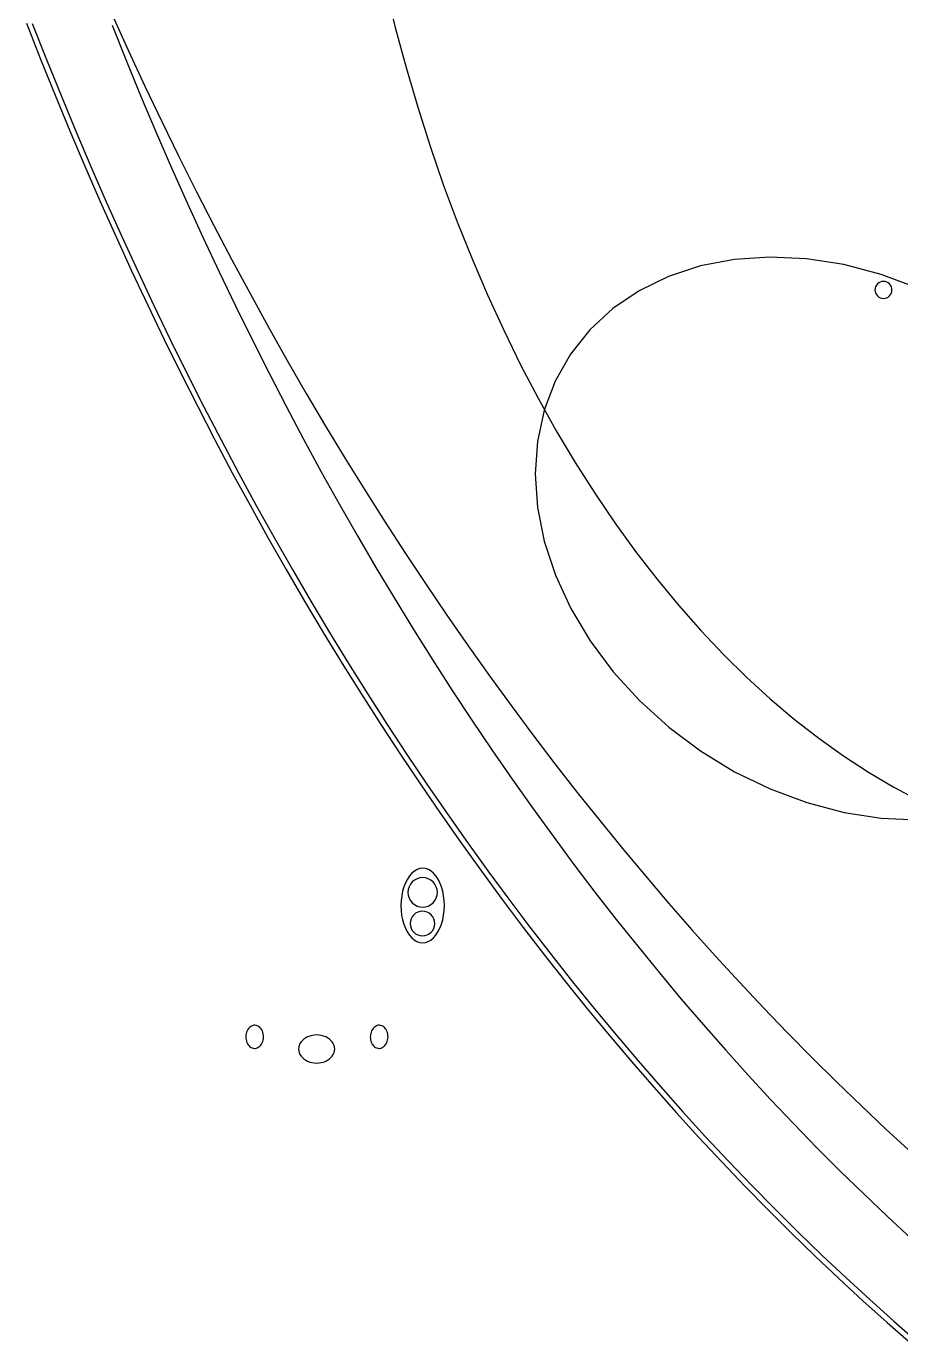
# Model space of a CAD drawing. Extents: x -1 to 217, y -22 to 302.
# Drawn here: x 13.2 to 52.4, y -0.3 to 58.8 of the extents above; entities that cross this region are included whole.
import ezdxf

# ---------------------------------------------------------------- set-up
doc = ezdxf.new("R2010")
doc.units = 0

msp = doc.modelspace()

# ---------------------------------------------------------------- linework, layer by layer
at = {"layer": 'CIRCLES'}
for p, q in [((51.522, 47.3), (51.456, 47.265)), ((51.593, 47.322), (51.522, 47.3)), ((51.668, 47.329), (51.593, 47.322)), ((51.742, 47.322), (51.668, 47.329)), ((51.814, 47.3), (51.742, 47.322)), ((51.88, 47.265), (51.814, 47.3)), ((51.294, 47.022), (51.286, 46.948)), ((51.286, 46.948), (51.294, 46.873)), ((51.315, 47.094), (51.294, 47.022)), ((51.294, 46.873), (51.315, 46.802)), ((51.351, 47.16), (51.315, 47.094)), ((51.315, 46.802), (51.351, 46.736)), ((51.398, 47.217), (51.351, 47.16)), ((51.351, 46.736), (51.398, 46.678)), ((51.456, 47.265), (51.398, 47.217)), ((51.938, 47.217), (51.88, 47.265)), ((51.985, 47.16), (51.938, 47.217)), ((51.938, 46.678), (51.985, 46.736)), ((52.02, 47.094), (51.985, 47.16)), ((51.985, 46.736), (52.02, 46.802)), ((52.042, 47.022), (52.02, 47.094)), ((52.02, 46.802), (52.042, 46.873)), ((52.049, 46.948), (52.042, 47.022)), ((52.042, 46.873), (52.049, 46.948)), ((51.398, 46.678), (51.456, 46.63)), ((51.456, 46.63), (51.522, 46.595)), ((51.522, 46.595), (51.593, 46.573)), ((51.593, 46.573), (51.668, 46.566)), ((51.668, 46.566), (51.742, 46.573)), ((51.742, 46.573), (51.814, 46.595)), ((51.814, 46.595), (51.88, 46.63)), ((51.88, 46.63), (51.938, 46.678)), ((30.376, 20.172), (30.338, 20.047)), ((30.437, 20.286), (30.376, 20.172)), ((30.519, 20.387), (30.437, 20.286)), ((30.62, 20.469), (30.519, 20.387)), ((30.734, 20.53), (30.62, 20.469)), ((30.859, 20.568), (30.734, 20.53)), ((30.988, 20.581), (30.859, 20.568)), ((31.117, 20.568), (30.988, 20.581)), ((31.242, 20.53), (31.117, 20.568)), ((31.356, 20.469), (31.242, 20.53)), ((31.457, 20.387), (31.356, 20.469)), ((31.539, 20.286), (31.457, 20.387)), ((31.6, 20.172), (31.539, 20.286)), ((31.638, 20.047), (31.6, 20.172)), ((30.338, 20.047), (30.325, 19.918)), ((30.325, 19.918), (30.338, 19.788)), ((30.338, 19.788), (30.376, 19.664)), ((30.376, 19.664), (30.437, 19.55)), ((30.437, 19.55), (30.519, 19.449)), ((31.457, 19.449), (31.539, 19.55)), ((31.539, 19.55), (31.6, 19.664)), ((31.6, 19.664), (31.638, 19.788)), ((31.651, 19.918), (31.638, 20.047)), ((31.638, 19.788), (31.651, 19.918)), ((30.519, 19.449), (30.62, 19.367)), ((30.673, 18.979), (30.59, 18.91)), ((30.62, 19.367), (30.734, 19.305)), ((30.768, 19.03), (30.673, 18.979)), ((30.734, 19.305), (30.859, 19.268)), ((30.872, 19.061), (30.768, 19.03)), ((30.859, 19.268), (30.988, 19.255)), ((30.979, 19.072), (30.872, 19.061)), ((31.087, 19.061), (30.979, 19.072)), ((30.988, 19.255), (31.117, 19.268)), ((31.19, 19.03), (31.087, 19.061)), ((31.117, 19.268), (31.242, 19.305)), ((31.285, 18.979), (31.19, 19.03)), ((31.242, 19.305), (31.356, 19.367)), ((31.369, 18.91), (31.285, 18.979)), ((31.356, 19.367), (31.457, 19.449)), ((30.439, 18.628), (30.428, 18.521)), ((30.428, 18.521), (30.439, 18.413)), ((30.47, 18.732), (30.439, 18.628)), ((30.439, 18.413), (30.47, 18.31)), ((30.521, 18.827), (30.47, 18.732)), ((30.59, 18.91), (30.521, 18.827)), ((31.437, 18.827), (31.369, 18.91)), ((31.488, 18.732), (31.437, 18.827)), ((31.519, 18.628), (31.488, 18.732)), ((31.488, 18.31), (31.519, 18.413)), ((31.53, 18.521), (31.519, 18.628)), ((31.519, 18.413), (31.53, 18.521)), ((30.47, 18.31), (30.521, 18.215)), ((30.521, 18.215), (30.59, 18.131)), ((30.59, 18.131), (30.673, 18.063)), ((30.673, 18.063), (30.768, 18.012)), ((30.768, 18.012), (30.872, 17.981)), ((30.872, 17.981), (30.979, 17.97)), ((30.979, 17.97), (31.087, 17.981)), ((31.087, 17.981), (31.19, 18.012)), ((31.19, 18.012), (31.285, 18.063)), ((31.285, 18.063), (31.369, 18.131)), ((31.369, 18.131), (31.437, 18.215)), ((31.437, 18.215), (31.488, 18.31))]:
    msp.add_line(p, q, dxfattribs=at)
at = {"layer": 'ELLIPSES'}
for p, q in [((29.308, 60.551), (29.756, 58.727)), ((17.056, 59.284), (17.784, 57.68)), ((13.203, 58.918), (13.84, 57.295)), ((13.471, 58.905), (14.109, 57.282)), ((17.052, 58.821), (17.7, 57.206)), ((29.756, 58.727), (30.242, 56.927)), ((17.784, 57.68), (18.524, 56.088)), ((13.84, 57.295), (14.49, 55.684)), ((14.109, 57.282), (14.76, 55.671)), ((17.7, 57.206), (18.36, 55.602)), ((30.242, 56.927), (30.764, 55.152)), ((14.49, 55.684), (15.152, 54.084)), ((14.76, 55.671), (15.423, 54.072)), ((18.36, 55.602), (19.033, 54.01)), ((18.524, 56.088), (19.278, 54.507)), ((30.764, 55.152), (31.322, 53.403)), ((19.278, 54.507), (20.045, 52.938)), ((15.152, 54.084), (15.827, 52.495)), ((15.423, 54.072), (16.099, 52.483)), ((19.033, 54.01), (19.719, 52.43)), ((31.322, 53.403), (31.914, 51.685)), ((20.045, 52.938), (20.825, 51.381)), ((15.827, 52.495), (16.514, 50.918)), ((16.099, 52.483), (16.787, 50.907)), ((19.719, 52.43), (20.417, 50.863)), ((31.914, 51.685), (32.542, 49.997)), ((16.514, 50.918), (17.214, 49.353)), ((16.787, 50.907), (17.487, 49.343)), ((20.417, 50.863), (21.128, 49.308)), ((20.825, 51.381), (21.617, 49.836)), ((21.617, 49.836), (22.422, 48.304)), ((32.542, 49.997), (33.203, 48.342)), ((17.214, 49.353), (17.926, 47.8)), ((17.487, 49.343), (18.2, 47.79)), ((21.128, 49.308), (21.851, 47.766)), ((22.422, 48.304), (23.24, 46.785)), ((33.203, 48.342), (33.896, 46.721)), ((43.451, 48.022), (42.02, 47.554)), ((44.976, 48.312), (43.451, 48.022)), ((46.573, 48.419), (44.976, 48.312)), ((48.218, 48.342), (46.573, 48.419)), ((49.887, 48.082), (48.218, 48.342)), ((51.557, 47.644), (49.887, 48.082)), ((17.926, 47.8), (18.649, 46.259)), ((18.2, 47.79), (18.924, 46.25)), ((21.851, 47.766), (22.586, 46.237)), ((42.02, 47.554), (40.704, 46.914)), ((53.202, 47.032), (51.557, 47.644)), ((23.24, 46.785), (24.07, 45.279)), ((33.896, 46.721), (34.623, 45.138)), ((40.704, 46.914), (39.522, 46.112)), ((18.649, 46.259), (19.385, 44.731)), ((18.924, 46.25), (19.661, 44.723)), ((22.586, 46.237), (23.333, 44.721)), ((39.522, 46.112), (38.491, 45.16)), ((24.07, 45.279), (24.912, 43.786)), ((34.623, 45.138), (35.38, 43.592)), ((38.491, 45.16), (37.626, 44.072)), ((19.385, 44.731), (20.133, 43.216)), ((19.661, 44.723), (20.41, 43.209)), ((23.333, 44.721), (24.092, 43.218)), ((24.912, 43.786), (25.767, 42.307)), ((37.626, 44.072), (36.94, 42.862)), ((20.133, 43.216), (20.892, 41.714)), ((20.41, 43.209), (21.17, 41.707)), ((24.092, 43.218), (24.863, 41.73)), ((35.38, 43.592), (36.168, 42.087)), ((36.94, 42.862), (36.444, 41.55)), ((25.767, 42.307), (26.634, 40.842)), ((36.168, 42.087), (36.986, 40.623)), ((20.892, 41.714), (21.664, 40.224)), ((21.17, 41.707), (21.942, 40.219)), ((24.863, 41.73), (25.646, 40.255)), ((36.444, 41.55), (36.143, 40.153)), ((26.634, 40.842), (27.512, 39.39)), ((21.664, 40.224), (22.446, 38.749)), ((21.942, 40.219), (22.726, 38.744)), ((25.646, 40.255), (26.44, 38.794)), ((36.986, 40.623), (37.833, 39.202)), ((36.143, 40.153), (36.043, 38.693)), ((27.512, 39.39), (28.403, 37.953)), ((37.833, 39.202), (38.708, 37.826)), ((22.446, 38.749), (23.241, 37.286)), ((22.726, 38.744), (23.521, 37.283)), ((26.44, 38.794), (27.246, 37.347)), ((36.043, 38.693), (36.144, 37.191)), ((28.403, 37.953), (29.304, 36.53)), ((38.708, 37.826), (39.609, 36.497)), ((23.241, 37.286), (24.046, 35.838)), ((23.521, 37.283), (24.327, 35.835)), ((27.246, 37.347), (28.063, 35.915)), ((36.144, 37.191), (36.447, 35.669)), ((29.304, 36.53), (30.218, 35.121)), ((39.609, 36.497), (40.536, 35.215)), ((24.046, 35.838), (24.863, 34.403)), ((24.327, 35.835), (25.145, 34.402)), ((28.063, 35.915), (28.892, 34.498)), ((36.447, 35.669), (36.945, 34.148)), ((30.218, 35.121), (31.143, 33.728)), ((40.536, 35.215), (41.489, 33.983)), ((24.863, 34.403), (25.691, 32.983)), ((25.145, 34.402), (25.974, 32.982)), ((28.892, 34.498), (29.732, 33.096)), ((31.143, 33.728), (32.079, 32.349)), ((36.945, 34.148), (37.632, 32.651)), ((41.489, 33.983), (42.465, 32.801)), ((25.691, 32.983), (26.53, 31.577)), ((25.974, 32.982), (26.814, 31.578)), ((29.732, 33.096), (30.583, 31.708)), ((37.632, 32.651), (38.498, 31.201)), ((42.465, 32.801), (43.464, 31.671)), ((32.079, 32.349), (33.026, 30.986)), ((26.53, 31.577), (27.38, 30.185)), ((26.814, 31.578), (27.665, 30.187)), ((30.583, 31.708), (31.445, 30.336)), ((43.464, 31.671), (44.485, 30.595)), ((33.026, 30.986), (33.984, 29.638)), ((38.498, 31.201), (39.53, 29.817)), ((27.38, 30.185), (28.241, 28.808)), ((27.665, 30.187), (28.527, 28.812)), ((31.445, 30.336), (32.317, 28.98)), ((44.485, 30.595), (45.526, 29.572)), ((33.984, 29.638), (34.952, 28.306)), ((39.53, 29.817), (40.714, 28.52)), ((45.526, 29.572), (46.586, 28.605)), ((32.317, 28.98), (33.201, 27.639)), ((28.241, 28.808), (29.113, 27.446)), ((28.527, 28.812), (29.399, 27.451)), ((40.714, 28.52), (42.031, 27.33)), ((46.586, 28.605), (47.665, 27.695)), ((34.952, 28.306), (35.932, 26.99)), ((29.113, 27.446), (29.995, 26.099)), ((29.399, 27.451), (30.282, 26.106)), ((33.201, 27.639), (34.095, 26.314)), ((42.031, 27.33), (43.463, 26.263)), ((47.665, 27.695), (48.761, 26.842)), ((35.932, 26.99), (36.922, 25.69)), ((48.761, 26.842), (49.872, 26.048)), ((29.995, 26.099), (30.887, 24.768)), ((30.282, 26.106), (31.176, 24.776)), ((34.095, 26.314), (34.999, 25.005)), ((43.463, 26.263), (44.988, 25.334)), ((49.872, 26.048), (50.998, 25.313)), ((36.922, 25.69), (37.922, 24.406)), ((34.999, 25.005), (35.914, 23.712)), ((44.988, 25.334), (46.586, 24.559)), ((50.998, 25.313), (52.138, 24.638)), ((30.887, 24.768), (31.79, 23.451)), ((31.176, 24.776), (32.08, 23.461)), ((37.922, 24.406), (38.933, 23.138)), ((46.586, 24.559), (48.231, 23.947)), ((52.138, 24.638), (53.289, 24.024)), ((35.914, 23.712), (36.839, 22.435)), ((48.231, 23.947), (49.901, 23.508)), ((31.79, 23.451), (32.704, 22.151)), ((32.08, 23.461), (32.994, 22.162)), ((38.933, 23.138), (39.953, 21.888)), ((49.901, 23.508), (51.57, 23.249)), ((51.57, 23.249), (53.215, 23.172)), ((32.704, 22.151), (33.627, 20.866)), ((32.994, 22.162), (33.918, 20.879)), ((36.839, 22.435), (37.774, 21.176)), ((39.953, 21.888), (40.983, 20.654)), ((30.502, 20.781), (30.396, 20.659)), ((30.617, 20.877), (30.502, 20.781)), ((30.738, 20.948), (30.617, 20.877)), ((30.863, 20.99), (30.738, 20.948)), ((30.99, 21.004), (30.863, 20.99)), ((31.117, 20.99), (30.99, 21.004)), ((31.243, 20.947), (31.117, 20.99)), ((31.363, 20.876), (31.243, 20.947)), ((31.477, 20.779), (31.363, 20.876)), ((31.583, 20.657), (31.477, 20.779)), ((33.627, 20.866), (34.56, 19.597)), ((33.918, 20.879), (34.852, 19.612)), ((37.774, 21.176), (38.718, 19.933)), ((30.144, 20.168), (30.087, 19.972)), ((30.215, 20.35), (30.144, 20.168)), ((30.3, 20.515), (30.215, 20.35)), ((30.396, 20.659), (30.3, 20.515)), ((31.679, 20.512), (31.583, 20.657)), ((31.763, 20.347), (31.679, 20.512)), ((31.833, 20.165), (31.763, 20.347)), ((31.889, 19.968), (31.833, 20.165)), ((40.983, 20.654), (42.023, 19.437)), ((30.02, 19.549), (30.011, 19.331)), ((30.046, 19.764), (30.02, 19.549)), ((30.087, 19.972), (30.046, 19.764)), ((31.93, 19.76), (31.889, 19.968)), ((31.954, 19.545), (31.93, 19.76)), ((31.962, 19.327), (31.954, 19.545)), ((34.56, 19.597), (35.503, 18.345)), ((34.852, 19.612), (35.796, 18.361)), ((38.718, 19.933), (39.673, 18.707)), ((30.011, 19.331), (30.019, 19.112)), ((30.019, 19.112), (30.044, 18.897)), ((31.928, 18.893), (31.953, 19.108)), ((31.953, 19.108), (31.962, 19.327)), ((42.023, 19.437), (43.073, 18.237)), ((30.044, 18.897), (30.084, 18.689)), ((30.084, 18.689), (30.14, 18.493)), ((30.14, 18.493), (30.211, 18.31)), ((31.758, 18.307), (31.83, 18.489)), ((31.83, 18.489), (31.886, 18.686)), ((31.886, 18.686), (31.928, 18.893)), ((35.503, 18.345), (36.456, 17.108)), ((35.796, 18.361), (36.75, 17.126)), ((39.673, 18.707), (40.637, 17.498)), ((30.211, 18.31), (30.295, 18.145)), ((30.295, 18.145), (30.39, 18.001)), ((30.39, 18.001), (30.496, 17.879)), ((30.496, 17.879), (30.61, 17.782)), ((30.61, 17.782), (30.731, 17.711)), ((31.236, 17.71), (31.357, 17.78)), ((31.357, 17.78), (31.471, 17.877)), ((31.471, 17.877), (31.578, 17.998)), ((31.578, 17.998), (31.674, 18.143)), ((31.674, 18.143), (31.758, 18.307)), ((43.073, 18.237), (44.132, 17.055)), ((30.731, 17.711), (30.856, 17.668)), ((30.856, 17.668), (30.983, 17.653)), ((30.983, 17.653), (31.111, 17.667)), ((31.111, 17.667), (31.236, 17.71)), ((40.637, 17.498), (41.611, 16.306)), ((36.456, 17.108), (37.419, 15.888)), ((36.75, 17.126), (37.713, 15.908)), ((44.132, 17.055), (45.2, 15.89)), ((41.611, 16.306), (42.595, 15.132)), ((37.419, 15.888), (38.39, 14.685)), ((37.713, 15.908), (38.686, 14.707)), ((45.2, 15.89), (46.278, 14.743)), ((42.595, 15.132), (43.587, 13.976)), ((38.39, 14.685), (39.372, 13.498)), ((38.686, 14.707), (39.668, 13.522)), ((46.278, 14.743), (47.364, 13.615)), ((23.087, 13.647), (23.068, 13.583)), ((23.111, 13.707), (23.087, 13.647)), ((23.142, 13.763), (23.111, 13.707)), ((23.177, 13.813), (23.142, 13.763)), ((23.218, 13.857), (23.177, 13.813)), ((23.262, 13.893), (23.218, 13.857)), ((23.309, 13.922), (23.262, 13.893)), ((23.359, 13.943), (23.309, 13.922)), ((23.41, 13.955), (23.359, 13.943)), ((23.462, 13.958), (23.41, 13.955)), ((23.514, 13.952), (23.462, 13.958)), ((23.565, 13.937), (23.514, 13.952)), ((23.613, 13.914), (23.565, 13.937)), ((23.659, 13.882), (23.613, 13.914)), ((23.701, 13.843), (23.659, 13.882)), ((23.739, 13.797), (23.701, 13.843)), ((23.772, 13.745), (23.739, 13.797)), ((23.799, 13.688), (23.772, 13.745)), ((23.82, 13.626), (23.799, 13.688)), ((23.835, 13.561), (23.82, 13.626)), ((28.675, 13.647), (28.656, 13.583)), ((28.699, 13.707), (28.675, 13.647)), ((28.73, 13.763), (28.699, 13.707)), ((28.765, 13.813), (28.73, 13.763)), ((28.806, 13.857), (28.765, 13.813)), ((28.85, 13.893), (28.806, 13.857)), ((28.897, 13.922), (28.85, 13.893)), ((28.947, 13.943), (28.897, 13.922)), ((28.998, 13.955), (28.947, 13.943)), ((29.05, 13.958), (28.998, 13.955)), ((29.102, 13.952), (29.05, 13.958)), ((29.153, 13.937), (29.102, 13.952)), ((29.201, 13.914), (29.153, 13.937)), ((29.247, 13.882), (29.201, 13.914)), ((29.289, 13.843), (29.247, 13.882)), ((29.327, 13.797), (29.289, 13.843)), ((29.36, 13.745), (29.327, 13.797)), ((29.387, 13.688), (29.36, 13.745)), ((29.408, 13.626), (29.387, 13.688)), ((29.423, 13.561), (29.408, 13.626)), ((43.587, 13.976), (44.589, 12.837)), ((47.364, 13.615), (48.459, 12.504)), ((23.056, 13.516), (23.051, 13.448)), ((23.051, 13.448), (23.052, 13.38)), ((23.052, 13.38), (23.061, 13.313)), ((23.068, 13.583), (23.056, 13.516)), ((23.061, 13.313), (23.076, 13.248)), ((23.076, 13.248), (23.097, 13.187)), ((23.097, 13.187), (23.124, 13.129)), ((23.124, 13.129), (23.157, 13.077)), ((23.157, 13.077), (23.195, 13.031)), ((23.195, 13.031), (23.237, 12.992)), ((23.634, 12.981), (23.678, 13.018)), ((23.678, 13.018), (23.718, 13.062)), ((23.718, 13.062), (23.754, 13.112)), ((23.754, 13.112), (23.785, 13.168)), ((23.785, 13.168), (23.809, 13.228)), ((23.809, 13.228), (23.828, 13.292)), ((23.828, 13.292), (23.84, 13.359)), ((23.843, 13.494), (23.835, 13.561)), ((23.84, 13.359), (23.845, 13.426)), ((23.845, 13.426), (23.843, 13.494)), ((25.449, 13.054), (25.429, 12.973)), ((25.483, 13.132), (25.449, 13.054)), ((25.53, 13.206), (25.483, 13.132)), ((25.589, 13.275), (25.53, 13.206)), ((25.659, 13.337), (25.589, 13.275)), ((25.738, 13.392), (25.659, 13.337)), ((25.826, 13.438), (25.738, 13.392)), ((25.921, 13.474), (25.826, 13.438)), ((26.021, 13.501), (25.921, 13.474)), ((26.125, 13.517), (26.021, 13.501)), ((26.23, 13.522), (26.125, 13.517)), ((26.336, 13.517), (26.23, 13.522)), ((26.44, 13.501), (26.336, 13.517)), ((26.54, 13.474), (26.44, 13.501)), ((26.635, 13.438), (26.54, 13.474)), ((26.723, 13.392), (26.635, 13.438)), ((26.802, 13.337), (26.723, 13.392)), ((26.872, 13.275), (26.802, 13.337)), ((26.931, 13.206), (26.872, 13.275)), ((26.977, 13.132), (26.931, 13.206)), ((27.011, 13.054), (26.977, 13.132)), ((27.032, 12.973), (27.011, 13.054)), ((28.644, 13.516), (28.639, 13.448)), ((28.639, 13.448), (28.64, 13.38)), ((28.64, 13.38), (28.649, 13.313)), ((28.656, 13.583), (28.644, 13.516)), ((28.649, 13.313), (28.664, 13.248)), ((28.664, 13.248), (28.685, 13.187)), ((28.685, 13.187), (28.712, 13.129)), ((28.712, 13.129), (28.745, 13.077)), ((28.745, 13.077), (28.783, 13.031)), ((28.783, 13.031), (28.825, 12.992)), ((29.222, 12.981), (29.266, 13.018)), ((29.266, 13.018), (29.306, 13.062)), ((29.306, 13.062), (29.342, 13.112)), ((29.342, 13.112), (29.373, 13.168)), ((29.373, 13.168), (29.397, 13.228)), ((29.397, 13.228), (29.416, 13.292)), ((29.416, 13.292), (29.428, 13.359)), ((29.431, 13.494), (29.423, 13.561)), ((29.428, 13.359), (29.433, 13.426)), ((29.433, 13.426), (29.431, 13.494)), ((39.372, 13.498), (40.362, 12.329)), ((39.668, 13.522), (40.66, 12.355)), ((23.237, 12.992), (23.283, 12.961)), ((23.283, 12.961), (23.331, 12.938)), ((23.331, 12.938), (23.382, 12.923)), ((23.382, 12.923), (23.434, 12.917)), ((23.434, 12.917), (23.485, 12.92)), ((23.485, 12.92), (23.537, 12.932)), ((23.537, 12.932), (23.587, 12.952)), ((23.587, 12.952), (23.634, 12.981)), ((25.429, 12.973), (25.422, 12.89)), ((25.422, 12.89), (25.429, 12.808)), ((25.429, 12.808), (25.449, 12.727)), ((25.449, 12.727), (25.483, 12.649)), ((25.483, 12.649), (25.53, 12.575)), ((25.53, 12.575), (25.589, 12.506)), ((25.589, 12.506), (25.659, 12.444)), ((25.659, 12.444), (25.738, 12.389)), ((26.723, 12.389), (26.802, 12.444)), ((26.802, 12.444), (26.872, 12.506)), ((26.872, 12.506), (26.931, 12.575)), ((26.931, 12.575), (26.977, 12.649)), ((26.977, 12.649), (27.011, 12.727)), ((27.011, 12.727), (27.032, 12.808)), ((27.039, 12.89), (27.032, 12.973)), ((27.032, 12.808), (27.039, 12.89)), ((28.825, 12.992), (28.871, 12.961)), ((28.871, 12.961), (28.919, 12.938)), ((28.919, 12.938), (28.97, 12.923)), ((28.97, 12.923), (29.022, 12.917)), ((29.022, 12.917), (29.073, 12.92)), ((29.073, 12.92), (29.125, 12.932)), ((29.125, 12.932), (29.175, 12.952)), ((29.175, 12.952), (29.222, 12.981)), ((44.589, 12.837), (45.599, 11.716)), ((48.459, 12.504), (49.562, 11.411)), ((25.738, 12.389), (25.826, 12.343)), ((25.826, 12.343), (25.921, 12.307)), ((25.921, 12.307), (26.021, 12.28)), ((26.021, 12.28), (26.125, 12.264)), ((26.125, 12.264), (26.23, 12.259)), ((26.23, 12.259), (26.336, 12.264)), ((26.336, 12.264), (26.44, 12.28)), ((26.44, 12.28), (26.54, 12.307)), ((26.54, 12.307), (26.635, 12.343)), ((26.635, 12.343), (26.723, 12.389)), ((40.362, 12.329), (41.362, 11.176)), ((40.66, 12.355), (41.66, 11.205)), ((45.599, 11.716), (46.619, 10.613)), ((49.562, 11.411), (50.674, 10.337)), ((41.362, 11.176), (42.37, 10.041)), ((41.66, 11.205), (42.669, 10.072)), ((42.669, 10.072), (43.687, 8.956)), ((46.619, 10.613), (47.647, 9.529)), ((50.674, 10.337), (51.795, 9.281)), ((42.37, 10.041), (43.387, 8.923)), ((47.647, 9.529), (48.683, 8.463)), ((43.387, 8.923), (44.413, 7.823)), ((43.687, 8.956), (44.714, 7.858)), ((51.795, 9.281), (52.923, 8.245)), ((48.683, 8.463), (49.728, 7.416)), ((44.413, 7.823), (45.448, 6.741)), ((44.714, 7.858), (45.749, 6.778)), ((49.728, 7.416), (50.782, 6.387)), ((45.448, 6.741), (46.491, 5.676)), ((45.749, 6.778), (46.793, 5.716)), ((50.782, 6.387), (51.843, 5.377)), ((46.491, 5.676), (47.542, 4.629)), ((46.793, 5.716), (47.845, 4.672)), ((51.843, 5.377), (52.912, 4.387)), ((47.542, 4.629), (48.601, 3.601)), ((47.845, 4.672), (48.905, 3.646)), ((48.601, 3.601), (49.668, 2.591)), ((48.905, 3.646), (49.973, 2.638)), ((49.668, 2.591), (50.743, 1.599)), ((49.973, 2.638), (51.049, 1.649)), ((50.743, 1.599), (51.826, 0.626)), ((51.049, 1.649), (52.132, 0.679)), ((51.826, 0.626), (52.916, -0.329)), ((52.132, 0.679), (53.223, -0.273))]:
    msp.add_line(p, q, dxfattribs=at)

doc.saveas('drawing.dxf')
